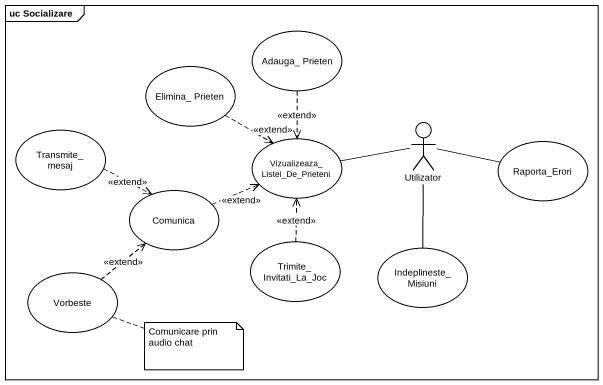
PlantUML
@startuml
mainframe uc Socializare
usecase "Adauga_ Prieten" as Adauga_Prieten
usecase "Elimina_ Prieten" as Elimina_Prieten
usecase "Transmite_ mesaj" as Transmite_mesaj
usecase "Vizualizeaza_ Listei_De_Prieteni" as Vizualizeaza_Listei_De
actor Utilizator
usecase Raporta_Erori
usecase Comunica
usecase "Trimite_ Invitati_La_Joc" as Trimite_Invitati_La_Joc
usecase "Indeplineste_ Misiuni" as Indeplineste_Misiuni
usecase Vorbeste
Adauga_Prieten ..> Vizualizeaza_Listei_De : <<extend>>
Elimina_Prieten ..> Vizualizeaza_Listei_De : <<extend>>
Transmite_mesaj .right.> Comunica : <<extend>>
Vizualizeaza_Listei_De -right- Utilizator
Raporta_Erori -left- Utilizator
Comunica .right.> Vizualizeaza_Listei_De : <<extend>>
Trimite_Invitati_La_Joc .up.> Vizualizeaza_Listei_De : <<extend>>
Indeplineste_Misiuni -up- Utilizator
Vorbeste .up.> Comunica : <<extend>>
note right of Vorbeste : Comunicare prin audio chat
@enduml
